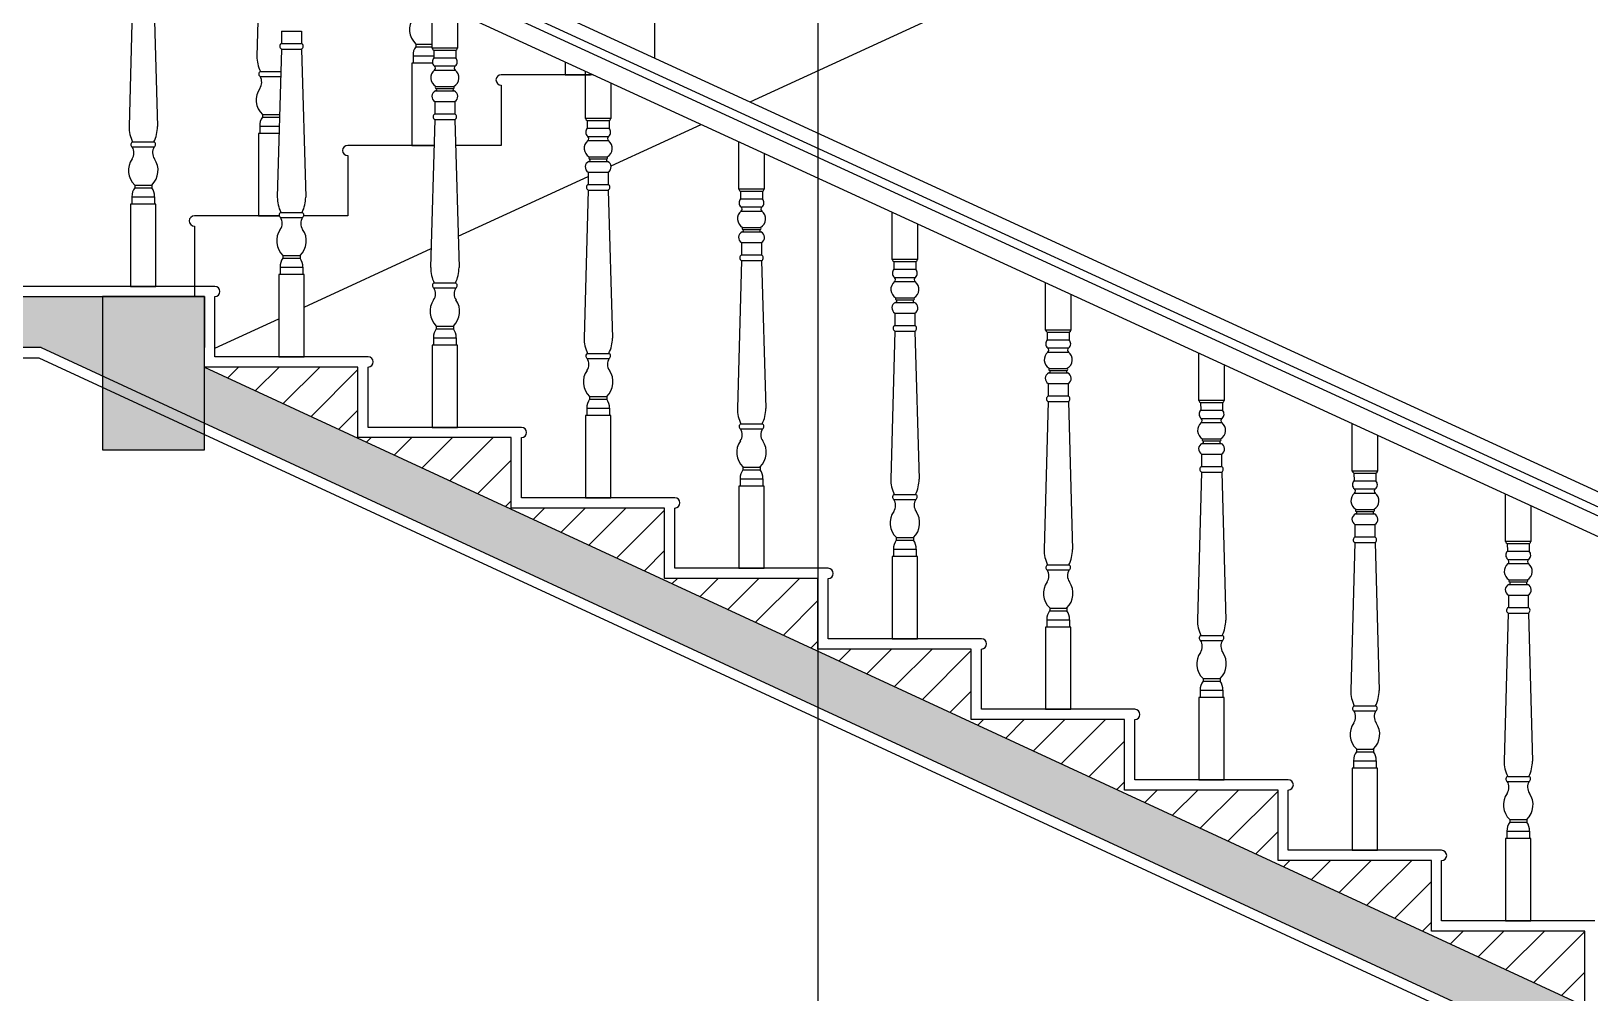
# Model space of a CAD drawing. Header units: inches. Extents: x 452443 to 881249, y 975131 to 1198310.
# Drawn here: x 748821 to 751871, y 1040953 to 1042836 of the extents above; entities that cross this region are included whole.
import ezdxf

# ---------------------------------------------------------------- set-up
doc = ezdxf.new("R2010")
doc.units = ezdxf.units.IN
doc.header["$LTSCALE"] = 3.5
doc.header["$MEASUREMENT"] = 0
doc.linetypes.add('CENTER', pattern=[2, 1.25, -0.25, 0.25, -0.25])
for name, color, linetype in [('cot', 1, 'Continuous'), ('cotnha', 1, 'Continuous'), ('hatch', 4, 'Continuous'), ('NCUAMANH', 32, 'Continuous'), ('Net thay', 140, 'Continuous'), ('Netcat', 5, 'Continuous'), ('Netthay_126', 126, 'Continuous'), ('NOI THAT', 42, 'Continuous'), ('Truc', 252, 'Continuous')]:
    doc.layers.add(name, color=color, linetype=linetype)

msp = doc.modelspace()

# ---------------------------------------------------------------- hatches: boundary and pattern name
at = {"layer": 'cot'}
h = msp.add_hatch(color=256, dxfattribs=at)
h.dxf.hatch_style = 1
h.paths.add_polyline_path([(749160.5, 1049959.4), (747660.5, 1049959.4), (747660.5, 1049859.4), (748833.7, 1049859.4), (752760.5, 1047595), (752760.5, 1047710.4), (749160.5, 1049786.4)])
h.paths.add_polyline_path([(749160.5, 1045916.4), (748253.9, 1045916.4), (748253.9, 1045816.4), (748840.6, 1045816.4), (752760.5, 1044000.2), (752760.5, 1044110.4), (749160.5, 1045778.4)])
h.paths.add_polyline_path([(748253.9, 1045916.4), (747660.5, 1045916.4), (747660.5, 1045816.4), (748253.9, 1045816.4)])
h.paths.add_polyline_path([(749160.5, 1042316.4), (748513.6, 1042316.4), (748513.6, 1042216.4), (748840.6, 1042216.4), (752760.5, 1040400.2), (752760.5, 1040401.8), (752760.5, 1040510.4), (749160.5, 1042178.4)])
h.paths.add_polyline_path([(748513.6, 1042316.4), (747660.5, 1042316.4), (747660.5, 1042216.4), (748513.6, 1042216.4)])
h.paths.add_polyline_path([(749160.5, 1038512.4), (748253.9, 1038512.4), (748253.9, 1038412.4), (748836.3, 1038412.4), (752541.5, 1036510.4), (752760.5, 1036510.4), (749160.5, 1038358.4)])
h = msp.add_hatch(color=256, dxfattribs=at)
h.dxf.hatch_style = 1
h.paths.add_polyline_path([(749160.5, 1042316.4), (748960.5, 1042316.4), (748960.5, 1042016.4), (749160.5, 1042016.4)])
at = {"layer": 'hatch'}
h = msp.add_hatch(dxfattribs=at)
h.set_pattern_fill('ANSI31', color=256, scale=450)
h.set_pattern_definition([(45, (746385.69, 1044110.4), (-39.77476, 39.77476), [])])
h.paths.add_polyline_path([(749460.5, 1042178.4), (749160.5, 1042178.4), (749458.4, 1042040.4), (749460.5, 1042040.4)], flags=17)
h.paths.add_polyline_path([(749458.4, 1042040.4), (752760.5, 1040510.4), (752760.5, 1040660.4), (752460.5, 1040660.4), (752460.5, 1040798.4), (752160.5, 1040798.4), (752160.5, 1040936.4), (751860.5, 1040936.4), (751860.5, 1041074.4), (751560.5, 1041074.4), (751560.5, 1041212.4), (751260.5, 1041212.4), (751260.5, 1041350.4), (750960.5, 1041350.4), (750960.5, 1041488.4), (750660.5, 1041488.4), (750660.5, 1041626.4), (750360.5, 1041626.4), (750360.5, 1041764.4), (750060.5, 1041764.4), (750060.5, 1041902.4), (749760.5, 1041902.4), (749760.5, 1042040.4)])

# ---------------------------------------------------------------- linework, layer by layer
at = {"layer": 'cot'}
msp.add_lwpolyline([(748960.5, 1042016.4), (749160.5, 1042016.4), (749160.5, 1042316.4), (748960.5, 1042316.4)], close=True, dxfattribs=at)
at = {"layer": 'cotnha'}
msp.add_lwpolyline([(749160.5, 1042316.4), (749160.5, 1042216.4)], dxfattribs=at)
at = {"layer": 'hatch'}
for p, q in [((752942.3, 1041401.3), (748985.1, 1043221.6)), ((752944.3, 1041418), (748990.4, 1043236.8))]:
    msp.add_line(p, q, dxfattribs=at)
at = {"layer": 'NCUAMANH'}
for p, q in [((749270, 1043049.8), (749262.8, 1042787.2)), ((749020.8, 1042938.9), (749012.8, 1042649.2)), ((749060.3, 1042938.9), (749068.3, 1042649.2)), ((749311.1, 1042836), (749350, 1042836)), ((749311.1, 1042836), (749311.1, 1042812)), ((749350, 1042836), (749350, 1042812)), ((749310.8, 1042800.9), (749302.8, 1042511.2)), ((749310.8, 1042800.9), (749350.3, 1042800.9)), ((749311.1, 1042812), (749350, 1042812)), ((749350.3, 1042800.9), (749358.3, 1042511.2)), ((749568.4, 1042787.8), (749568.4, 1042773.3)), ((749568.4, 1042787.8), (749609.1, 1042787.8)), ((749573.8, 1042810.7), (749573.8, 1042805.5)), ((749573.8, 1042810.7), (749605.7, 1042810.7)), ((749573.8, 1042805.5), (749605.7, 1042805.5)), ((749608.9, 1042798.9), (749609.2, 1042783.8)), ((749608.9, 1042798.9), (749652.1, 1042798.9)), ((749652.1, 1042798.9), (749651.9, 1042783.8)), ((749269.8, 1042757.2), (749309.6, 1042757.2)), ((749609.2, 1042783.8), (749651.9, 1042783.8)), ((749610, 1042767.8), (749651.1, 1042767.8)), ((749610.3, 1042759.6), (749650.8, 1042759.6)), ((749269, 1042747.4), (749309.3, 1042747.4)), ((749612.7, 1042727.8), (749648.3, 1042727.8)), ((749611.1, 1042698), (749650, 1042698)), ((749611.1, 1042698), (749611.1, 1042674)), ((749612.1, 1042718.9), (749648.9, 1042718.9)), ((749613.3, 1042723.8), (749647.7, 1042723.8)), ((749650, 1042698), (749650, 1042674)), ((749273.8, 1042672.7), (749273.8, 1042667.5)), ((749273.8, 1042672.7), (749307.2, 1042672.7)), ((749273.8, 1042667.5), (749307.1, 1042667.5)), ((749307.2, 1042672.7), (749307.2, 1042667.5)), ((749611.1, 1042674), (749650, 1042674)), ((749268.4, 1042649.8), (749268.4, 1042635.3)), ((749268.4, 1042649.8), (749306.6, 1042649.8)), ((749610.8, 1042662.9), (749602.8, 1042373.2)), ((749610.8, 1042662.9), (749650.3, 1042662.9)), ((749650.3, 1042662.9), (749658.3, 1042373.2)), ((749908.9, 1042660.9), (749909.2, 1042645.8)), ((749908.9, 1042660.9), (749952.1, 1042660.9)), ((749909.2, 1042645.8), (749951.9, 1042645.8)), ((749952.1, 1042660.9), (749951.9, 1042645.8)), ((749019, 1042609.4), (749062, 1042609.4)), ((749019.8, 1042619.2), (749061.3, 1042619.2)), ((749910, 1042629.8), (749951.1, 1042629.8)), ((749910.3, 1042621.6), (749950.8, 1042621.6)), ((749912.1, 1042580.9), (749948.9, 1042580.9)), ((749912.7, 1042589.8), (749948.3, 1042589.8)), ((749913.3, 1042585.8), (749947.7, 1042585.8)), ((749911.1, 1042560), (749950, 1042560)), ((749911.1, 1042560), (749911.1, 1042536)), ((749950, 1042560), (749950, 1042536)), ((749018.4, 1042511.8), (749018.4, 1042497.3)), ((749018.4, 1042511.8), (749062.7, 1042511.8)), ((749023.8, 1042534.7), (749023.8, 1042529.5)), ((749023.8, 1042534.7), (749057.2, 1042534.7)), ((749023.8, 1042529.5), (749057.2, 1042529.5)), ((749057.2, 1042534.7), (749057.2, 1042529.5)), ((749062.7, 1042511.8), (749062.7, 1042497.3)), ((749910.8, 1042524.9), (749902.8, 1042235.2)), ((749910.8, 1042524.9), (749950.3, 1042524.9)), ((749911.1, 1042536), (749950, 1042536)), ((749950.3, 1042524.9), (749958.3, 1042235.2)), ((750208.9, 1042522.9), (750209.2, 1042507.8)), ((750208.9, 1042522.9), (750252.1, 1042522.9)), ((750252.1, 1042522.9), (750251.9, 1042507.8)), ((749309.8, 1042481.2), (749351.3, 1042481.2)), ((750209.2, 1042507.8), (750251.9, 1042507.8)), ((750210, 1042491.8), (750251.1, 1042491.8)), ((750210.3, 1042483.6), (750250.8, 1042483.6)), ((749309, 1042471.4), (749352, 1042471.4)), ((750212.7, 1042451.8), (750248.3, 1042451.8)), ((750211.1, 1042422), (750250, 1042422)), ((750211.1, 1042422), (750211.1, 1042398)), ((750212.1, 1042442.9), (750248.9, 1042442.9)), ((750213.3, 1042447.8), (750247.7, 1042447.8)), ((750250, 1042422), (750250, 1042398)), ((749313.8, 1042396.7), (749313.8, 1042391.5)), ((749313.8, 1042396.7), (749347.2, 1042396.7)), ((749313.8, 1042391.5), (749347.2, 1042391.5)), ((749347.2, 1042396.7), (749347.2, 1042391.5)), ((750211.1, 1042398), (750250, 1042398)), ((749308.4, 1042373.8), (749308.4, 1042359.3)), ((749308.4, 1042373.8), (749352.7, 1042373.8)), ((749352.7, 1042373.8), (749352.7, 1042359.3)), ((750210.8, 1042386.9), (750202.8, 1042097.2)), ((750210.8, 1042386.9), (750250.3, 1042386.9)), ((750250.3, 1042386.9), (750258.3, 1042097.2)), ((750508.9, 1042384.9), (750509.2, 1042369.8)), ((750508.9, 1042384.9), (750552.1, 1042384.9)), ((750509.2, 1042369.8), (750551.9, 1042369.8)), ((750552.1, 1042384.9), (750551.9, 1042369.8)), ((749609, 1042333.4), (749652, 1042333.4)), ((749609.8, 1042343.2), (749651.3, 1042343.2)), ((750510, 1042353.8), (750551.1, 1042353.8)), ((750510.3, 1042345.6), (750550.8, 1042345.6)), ((750512.1, 1042304.9), (750548.9, 1042304.9)), ((750512.7, 1042313.8), (750548.3, 1042313.8)), ((750513.3, 1042309.8), (750547.7, 1042309.8)), ((750511.1, 1042284), (750550, 1042284)), ((750511.1, 1042284), (750511.1, 1042260)), ((750550, 1042284), (750550, 1042260)), ((749613.8, 1042258.7), (749613.8, 1042253.5)), ((749613.8, 1042258.7), (749647.2, 1042258.7)), ((749613.8, 1042253.5), (749647.2, 1042253.5)), ((749647.2, 1042258.7), (749647.2, 1042253.5)), ((750510.8, 1042248.9), (750502.8, 1041959.2)), ((750510.8, 1042248.9), (750550.3, 1042248.9)), ((750511.1, 1042260), (750550, 1042260)), ((750550.3, 1042248.9), (750558.3, 1041959.2)), ((750808.9, 1042246.9), (750809.2, 1042231.8)), ((750808.9, 1042246.9), (750852.1, 1042246.9)), ((750852.1, 1042246.9), (750851.9, 1042231.8)), ((749608.4, 1042235.8), (749608.4, 1042221.3)), ((749608.4, 1042235.8), (749652.7, 1042235.8)), ((749652.7, 1042235.8), (749652.7, 1042221.3)), ((750809.2, 1042231.8), (750851.9, 1042231.8)), ((750810, 1042215.8), (750851.1, 1042215.8)), ((750810.3, 1042207.6), (750850.8, 1042207.6)), ((749909, 1042195.4), (749952, 1042195.4)), ((749909.8, 1042205.2), (749951.3, 1042205.2)), ((750812.7, 1042175.8), (750848.3, 1042175.8)), ((750811.1, 1042146), (750850, 1042146)), ((750811.1, 1042146), (750811.1, 1042122)), ((750812.1, 1042166.9), (750848.9, 1042166.9)), ((750813.3, 1042171.8), (750847.7, 1042171.8)), ((750850, 1042146), (750850, 1042122)), ((749913.8, 1042120.7), (749913.8, 1042115.5)), ((749913.8, 1042120.7), (749947.2, 1042120.7)), ((749913.8, 1042115.5), (749947.2, 1042115.5)), ((749947.2, 1042120.7), (749947.2, 1042115.5)), ((750811.1, 1042122), (750850, 1042122)), ((749908.4, 1042097.8), (749908.4, 1042083.3)), ((749908.4, 1042097.8), (749952.7, 1042097.8)), ((749952.7, 1042097.8), (749952.7, 1042083.3)), ((750810.8, 1042110.9), (750802.8, 1041821.2)), ((750810.8, 1042110.9), (750850.3, 1042110.9)), ((750850.3, 1042110.9), (750858.3, 1041821.2)), ((751108.9, 1042108.9), (751109.2, 1042093.8)), ((751108.9, 1042108.9), (751152.1, 1042108.9)), ((751109.2, 1042093.8), (751151.9, 1042093.8)), ((751152.1, 1042108.9), (751151.9, 1042093.8)), ((750209, 1042057.4), (750252, 1042057.4)), ((750209.8, 1042067.2), (750251.3, 1042067.2)), ((751110, 1042077.8), (751151.1, 1042077.8)), ((751110.3, 1042069.6), (751150.8, 1042069.6)), ((751112.1, 1042028.9), (751148.9, 1042028.9)), ((751112.7, 1042037.8), (751148.3, 1042037.8)), ((751113.3, 1042033.8), (751147.7, 1042033.8)), ((751111.1, 1042008), (751150, 1042008)), ((751111.1, 1042008), (751111.1, 1041984)), ((751150, 1042008), (751150, 1041984)), ((750213.8, 1041982.7), (750213.8, 1041977.5)), ((750213.8, 1041982.7), (750247.2, 1041982.7)), ((750213.8, 1041977.5), (750247.2, 1041977.5)), ((750247.2, 1041982.7), (750247.2, 1041977.5)), ((751110.8, 1041972.9), (751102.8, 1041683.2)), ((751110.8, 1041972.9), (751150.3, 1041972.9)), ((751111.1, 1041984), (751150, 1041984)), ((751150.3, 1041972.9), (751158.3, 1041683.2)), ((751408.9, 1041970.9), (751409.2, 1041955.8)), ((751408.9, 1041970.9), (751452.1, 1041970.9)), ((751452.1, 1041970.9), (751451.9, 1041955.8)), ((750208.4, 1041959.8), (750208.4, 1041945.3)), ((750208.4, 1041959.8), (750252.7, 1041959.8)), ((750252.7, 1041959.8), (750252.7, 1041945.3)), ((751409.2, 1041955.8), (751451.9, 1041955.8)), ((751410, 1041939.8), (751451.1, 1041939.8)), ((751410.3, 1041931.6), (751450.8, 1041931.6)), ((750509, 1041919.4), (750552, 1041919.4)), ((750509.8, 1041929.2), (750551.3, 1041929.2)), ((751412.1, 1041890.9), (751448.9, 1041890.9)), ((751412.7, 1041899.8), (751448.3, 1041899.8)), ((751413.3, 1041895.8), (751447.7, 1041895.8)), ((750513.8, 1041844.7), (750513.8, 1041839.5)), ((750513.8, 1041844.7), (750547.2, 1041844.7)), ((750547.2, 1041844.7), (750547.2, 1041839.5)), ((751411.1, 1041870), (751450, 1041870)), ((751411.1, 1041870), (751411.1, 1041846)), ((751411.1, 1041846), (751450, 1041846)), ((751450, 1041870), (751450, 1041846)), ((750508.4, 1041821.8), (750508.4, 1041807.3)), ((750508.4, 1041821.8), (750552.7, 1041821.8)), ((750513.8, 1041839.5), (750547.2, 1041839.5)), ((750552.7, 1041821.8), (750552.7, 1041807.3)), ((751410.8, 1041834.9), (751402.8, 1041545.2)), ((751410.8, 1041834.9), (751450.3, 1041834.9)), ((751450.3, 1041834.9), (751458.3, 1041545.2)), ((751708.9, 1041832.9), (751709.2, 1041817.8)), ((751708.9, 1041832.9), (751752.1, 1041832.9)), ((751709.2, 1041817.8), (751751.9, 1041817.8)), ((751752.1, 1041832.9), (751751.9, 1041817.8)), ((750809, 1041781.4), (750852, 1041781.4)), ((750809.8, 1041791.2), (750851.3, 1041791.2)), ((751710, 1041801.8), (751751.1, 1041801.8)), ((751710.3, 1041793.6), (751750.8, 1041793.6)), ((751712.1, 1041752.9), (751748.9, 1041752.9)), ((751712.7, 1041761.8), (751748.3, 1041761.8)), ((751713.3, 1041757.8), (751747.7, 1041757.8)), ((751711.1, 1041732), (751750, 1041732)), ((751711.1, 1041732), (751711.1, 1041708)), ((751750, 1041732), (751750, 1041708)), ((750813.8, 1041706.7), (750813.8, 1041701.5)), ((750813.8, 1041706.7), (750847.2, 1041706.7)), ((750813.8, 1041701.5), (750847.2, 1041701.5)), ((750847.2, 1041706.7), (750847.2, 1041701.5)), ((751710.8, 1041696.9), (751702.8, 1041407.2)), ((751710.8, 1041696.9), (751750.3, 1041696.9)), ((751711.1, 1041708), (751750, 1041708)), ((751750.3, 1041696.9), (751758.3, 1041407.2)), ((750808.4, 1041683.8), (750808.4, 1041669.3)), ((750808.4, 1041683.8), (750852.7, 1041683.8)), ((750852.7, 1041683.8), (750852.7, 1041669.3)), ((751109, 1041643.4), (751152, 1041643.4)), ((751109.8, 1041653.2), (751151.3, 1041653.2)), ((751113.8, 1041568.7), (751113.8, 1041563.5)), ((751113.8, 1041568.7), (751147.2, 1041568.7)), ((751147.2, 1041568.7), (751147.2, 1041563.5)), ((751108.4, 1041545.8), (751108.4, 1041531.3)), ((751108.4, 1041545.8), (751152.7, 1041545.8)), ((751113.8, 1041563.5), (751147.2, 1041563.5)), ((751152.7, 1041545.8), (751152.7, 1041531.3)), ((751409, 1041505.4), (751452, 1041505.4)), ((751409.8, 1041515.2), (751451.3, 1041515.2)), ((751413.8, 1041430.7), (751413.8, 1041425.5)), ((751413.8, 1041430.7), (751447.2, 1041430.7)), ((751413.8, 1041425.5), (751447.2, 1041425.5)), ((751447.2, 1041430.7), (751447.2, 1041425.5)), ((751408.4, 1041407.8), (751408.4, 1041393.3)), ((751408.4, 1041407.8), (751452.7, 1041407.8)), ((751452.7, 1041407.8), (751452.7, 1041393.3)), ((751709, 1041367.4), (751752, 1041367.4)), ((751709.8, 1041377.2), (751751.3, 1041377.2)), ((751713.8, 1041292.7), (751713.8, 1041287.5)), ((751713.8, 1041292.7), (751747.2, 1041292.7)), ((751747.2, 1041292.7), (751747.2, 1041287.5)), ((751708.4, 1041269.8), (751708.4, 1041255.3)), ((751708.4, 1041269.8), (751752.7, 1041269.8)), ((751713.8, 1041287.5), (751747.2, 1041287.5)), ((751752.7, 1041269.8), (751752.7, 1041255.3))]:
    msp.add_line(p, q, dxfattribs=at)
for points in [[(749655.3, 1042872.6), (749655.3, 1042802.8), (749605.7, 1042802.8), (749605.7, 1042895.4)], [(749606.5, 1042773.3), (749565.7, 1042773.3), (749565.7, 1042612.4), (749609.4, 1042612.4)], [(749865.7, 1042775.8), (749865.7, 1042750.4), (749915.3, 1042750.4), (749915.3, 1042753)], [(749955.3, 1042734.6), (749955.3, 1042664.8), (749905.7, 1042664.8), (749905.7, 1042757.4)], [(749306.2, 1042635.3), (749265.7, 1042635.3), (749265.7, 1042474.4), (749306.6, 1042474.4)], [(750255.3, 1042596.6), (750255.3, 1042526.8), (750205.7, 1042526.8), (750205.7, 1042619.4)], [(750555.3, 1042458.6), (750555.3, 1042388.8), (750505.7, 1042388.8), (750505.7, 1042481.4)], [(750855.3, 1042320.6), (750855.3, 1042250.8), (750805.7, 1042250.8), (750805.7, 1042343.4)], [(751155.3, 1042182.6), (751155.3, 1042112.8), (751105.7, 1042112.8), (751105.7, 1042205.4)], [(751455.3, 1042044.6), (751455.3, 1041974.8), (751405.7, 1041974.8), (751405.7, 1042067.4)], [(751755.3, 1041906.6), (751755.3, 1041836.8), (751705.7, 1041836.8), (751705.7, 1041929.4)]]:
    msp.add_lwpolyline(points, dxfattribs=at)
for points in [[(749015.7, 1042336.4), (749065.3, 1042336.4), (749065.3, 1042497.3), (749015.7, 1042497.3)], [(749305.7, 1042198.4), (749355.3, 1042198.4), (749355.3, 1042359.3), (749305.7, 1042359.3)], [(749605.7, 1042060.4), (749655.3, 1042060.4), (749655.3, 1042221.3), (749605.7, 1042221.3)], [(749905.7, 1041922.4), (749955.3, 1041922.4), (749955.3, 1042083.3), (749905.7, 1042083.3)], [(750205.7, 1041784.4), (750255.3, 1041784.4), (750255.3, 1041945.3), (750205.7, 1041945.3)], [(750505.7, 1041646.4), (750555.3, 1041646.4), (750555.3, 1041807.3), (750505.7, 1041807.3)], [(750805.7, 1041508.4), (750855.3, 1041508.4), (750855.3, 1041669.3), (750805.7, 1041669.3)], [(751105.7, 1041370.4), (751155.3, 1041370.4), (751155.3, 1041531.3), (751105.7, 1041531.3)], [(751405.7, 1041232.4), (751455.3, 1041232.4), (751455.3, 1041393.3), (751405.7, 1041393.3)], [(751705.7, 1041094.4), (751755.3, 1041094.4), (751755.3, 1041255.3), (751705.7, 1041255.3)]]:
    msp.add_lwpolyline(points, close=True, dxfattribs=at)
for centre, radius, start, end in [((749600.7, 1042839.3), 39.2, 144.8495, 226.7128), ((749327.1, 1042786.4), 64.3, 179.302, 206.9975), ((749313.9, 1042806.3), 6.3, 116.5028, 240.5745), ((749347.2, 1042806.3), 6.3, 299.4255, 63.4972), ((749595.9, 1042789), 27.6, 143.3108, 182.3777), ((749610.6, 1042803.5), 4.97, 188.9365, 249.7631), ((749650.4, 1042803.5), 4.97, 290.2369, 351.0635), ((749271.8, 1042752.1), 5.5, 112.1627, 239.3134), ((749622.3, 1042744.6), 19.2, 128.5717, 240.3294), ((749617.1, 1042776.2), 11, 136.2147, 229.5812), ((749607.1, 1042763.6), 5.12, 308.7531, 55.4978), ((749638.8, 1042744.6), 19.2, 299.6706, 51.4283), ((749654, 1042763.6), 5.12, 124.5022, 231.2469), ((749643.9, 1042776.2), 11, 310.4188, 43.7853), ((749250.6, 1042735.9), 21.7, 326.1075, 31.8431), ((749614.4, 1042726), 2.5, 132.8165, 242.9565), ((749646.6, 1042726), 2.5, 297.0435, 47.1835), ((749300.7, 1042701.3), 39.2, 144.8495, 226.7128), ((749616.9, 1042708.2), 11.7, 113.9711, 240.3321), ((749612.1, 1042721.5), 2.59, 270.3754, 61.9725), ((749649, 1042721.5), 2.59, 118.0275, 269.6246), ((749644.2, 1042708.2), 11.7, 299.6679, 66.0289), ((749295.9, 1042651), 27.6, 143.3108, 182.3777), ((749613.9, 1042668.3), 6.3, 116.5028, 240.5745), ((749647.2, 1042668.3), 6.3, 299.4255, 63.4972), ((749910.6, 1042665.5), 4.97, 188.9365, 249.7631), ((749950.4, 1042665.5), 4.97, 290.2369, 351.0635), ((749077.1, 1042648.4), 64.3, 179.302, 206.9975), ((749004, 1042648.4), 64.3, 333.0025, 0.698), ((749917.1, 1042638.2), 11, 136.2147, 229.5812), ((749943.9, 1042638.2), 11, 310.4188, 43.7853), ((749021.8, 1042614.1), 5.5, 112.1627, 239.3134), ((749000.6, 1042597.9), 21.7, 326.1075, 31.8431), ((749080.4, 1042597.9), 21.7, 148.1569, 213.8925), ((749059.2, 1042614.1), 5.5, 300.6866, 67.8373), ((749922.3, 1042606.6), 19.2, 128.5717, 240.3294), ((749907.1, 1042625.6), 5.12, 308.7531, 55.4978), ((749938.8, 1042606.6), 19.2, 299.6706, 51.4283), ((749954, 1042625.6), 5.12, 124.5022, 231.2469), ((749050.7, 1042563.3), 39.2, 144.8495, 226.7128), ((749030.3, 1042563.3), 39.2, 313.2872, 35.1505), ((749916.9, 1042570.2), 11.7, 113.9711, 240.3321), ((749914.4, 1042588), 2.5, 132.8165, 242.9565), ((749912.1, 1042583.5), 2.59, 270.3754, 61.9725), ((749949, 1042583.5), 2.59, 118.0275, 269.6246), ((749946.6, 1042588), 2.5, 297.0435, 47.1835), ((749944.2, 1042570.2), 11.7, 299.6679, 66.0289), ((749045.9, 1042513), 27.6, 143.3108, 182.3777), ((749035.1, 1042513), 27.6, 357.6223, 36.6892), ((749367.1, 1042510.4), 64.3, 179.302, 206.9975), ((749294, 1042510.4), 64.3, 333.0025, 0.698), ((749913.9, 1042530.3), 6.3, 116.5028, 240.5745), ((749947.2, 1042530.3), 6.3, 299.4255, 63.4972), ((750210.6, 1042527.5), 4.97, 188.9365, 249.7631), ((750250.4, 1042527.5), 4.97, 290.2369, 351.0635), ((749311.8, 1042476.1), 5.5, 112.1627, 239.3134), ((749349.2, 1042476.1), 5.5, 300.6866, 67.8373), ((750222.3, 1042468.6), 19.2, 128.5717, 240.3294), ((750217.1, 1042500.2), 11, 136.2147, 229.5812), ((750207.1, 1042487.6), 5.12, 308.7531, 55.4978), ((750238.8, 1042468.6), 19.2, 299.6706, 51.4283), ((750254, 1042487.6), 5.12, 124.5022, 231.2469), ((750243.9, 1042500.2), 11, 310.4188, 43.7853), ((749290.6, 1042459.9), 21.7, 326.1075, 31.8431), ((749370.4, 1042459.9), 21.7, 148.1569, 213.8925), ((750214.4, 1042450), 2.5, 132.8165, 242.9565), ((750246.6, 1042450), 2.5, 297.0435, 47.1835), ((749340.7, 1042425.3), 39.2, 144.8495, 226.7128), ((749320.3, 1042425.3), 39.2, 313.2872, 35.1505), ((750216.9, 1042432.2), 11.7, 113.9711, 240.3321), ((750212.1, 1042445.5), 2.59, 270.3754, 61.9725), ((750249, 1042445.5), 2.59, 118.0275, 269.6246), ((750244.2, 1042432.2), 11.7, 299.6679, 66.0289), ((749335.9, 1042375), 27.6, 143.3108, 182.3777), ((749325.1, 1042375), 27.6, 357.6223, 36.6892), ((750213.9, 1042392.3), 6.3, 116.5028, 240.5745), ((750247.2, 1042392.3), 6.3, 299.4255, 63.4972), ((750510.6, 1042389.5), 4.97, 188.9365, 249.7631), ((750550.4, 1042389.5), 4.97, 290.2369, 351.0635), ((749667.1, 1042372.4), 64.3, 179.302, 206.9975), ((749594, 1042372.4), 64.3, 333.0025, 0.698), ((750517.1, 1042362.2), 11, 136.2147, 229.5812), ((750543.9, 1042362.2), 11, 310.4188, 43.7853), ((749611.8, 1042338.1), 5.5, 112.1627, 239.3134), ((749590.6, 1042321.9), 21.7, 326.1075, 31.8431), ((749670.4, 1042321.9), 21.7, 148.1569, 213.8925), ((749649.2, 1042338.1), 5.5, 300.6866, 67.8373), ((750522.3, 1042330.6), 19.2, 128.5717, 240.3294), ((750507.1, 1042349.6), 5.12, 308.7531, 55.4978), ((750538.8, 1042330.6), 19.2, 299.6706, 51.4283), ((750554, 1042349.6), 5.12, 124.5022, 231.2469), ((749640.7, 1042287.3), 39.2, 144.8495, 226.7128), ((749620.3, 1042287.3), 39.2, 313.2872, 35.1505), ((750516.9, 1042294.2), 11.7, 113.9711, 240.3321), ((750514.4, 1042312), 2.5, 132.8165, 242.9565), ((750512.1, 1042307.5), 2.59, 270.3754, 61.9725), ((750549, 1042307.5), 2.59, 118.0275, 269.6246), ((750546.6, 1042312), 2.5, 297.0435, 47.1835), ((750544.2, 1042294.2), 11.7, 299.6679, 66.0289), ((749635.9, 1042237), 27.6, 143.3108, 182.3777), ((749625.1, 1042237), 27.6, 357.6223, 36.6892), ((750513.9, 1042254.3), 6.3, 116.5028, 240.5745), ((750547.2, 1042254.3), 6.3, 299.4255, 63.4972), ((750810.6, 1042251.5), 4.97, 188.9365, 249.7631), ((750850.4, 1042251.5), 4.97, 290.2369, 351.0635), ((749967.1, 1042234.4), 64.3, 179.302, 206.9975), ((749894, 1042234.4), 64.3, 333.0025, 0.698), ((750822.3, 1042192.6), 19.2, 128.5717, 240.3294), ((750817.1, 1042224.2), 11, 136.2147, 229.5812), ((750807.1, 1042211.6), 5.12, 308.7531, 55.4978), ((750838.8, 1042192.6), 19.2, 299.6706, 51.4283), ((750854, 1042211.6), 5.12, 124.5022, 231.2469), ((750843.9, 1042224.2), 11, 310.4188, 43.7853), ((749911.8, 1042200.1), 5.5, 112.1627, 239.3134), ((749890.6, 1042183.9), 21.7, 326.1075, 31.8431), ((749970.4, 1042183.9), 21.7, 148.1569, 213.8925), ((749949.2, 1042200.1), 5.5, 300.6866, 67.8373), ((750814.4, 1042174), 2.5, 132.8165, 242.9565), ((750846.6, 1042174), 2.5, 297.0435, 47.1835), ((749940.7, 1042149.3), 39.2, 144.8495, 226.7128), ((749920.3, 1042149.3), 39.2, 313.2872, 35.1505), ((750816.9, 1042156.2), 11.7, 113.9711, 240.3321), ((750812.1, 1042169.5), 2.59, 270.3754, 61.9725), ((750849, 1042169.5), 2.59, 118.0275, 269.6246), ((750844.2, 1042156.2), 11.7, 299.6679, 66.0289), ((749935.9, 1042099), 27.6, 143.3108, 182.3777), ((749925.1, 1042099), 27.6, 357.6223, 36.6892), ((750813.9, 1042116.3), 6.3, 116.5028, 240.5745), ((750847.2, 1042116.3), 6.3, 299.4255, 63.4972), ((750267.1, 1042096.4), 64.3, 179.302, 206.9975), ((750194, 1042096.4), 64.3, 333.0025, 0.698), ((751110.6, 1042113.5), 4.97, 188.9365, 249.7631), ((751117.1, 1042086.2), 11, 136.2147, 229.5812), ((751143.9, 1042086.2), 11, 310.4188, 43.7853), ((751150.4, 1042113.5), 4.97, 290.2369, 351.0635), ((750211.8, 1042062.1), 5.5, 112.1627, 239.3134), ((750190.6, 1042045.9), 21.7, 326.1075, 31.8431), ((750270.4, 1042045.9), 21.7, 148.1569, 213.8925), ((750249.2, 1042062.1), 5.5, 300.6866, 67.8373), ((751122.3, 1042054.6), 19.2, 128.5717, 240.3294), ((751107.1, 1042073.6), 5.12, 308.7531, 55.4978), ((751138.8, 1042054.6), 19.2, 299.6706, 51.4283), ((751154, 1042073.6), 5.12, 124.5022, 231.2469), ((750240.7, 1042011.3), 39.2, 144.8495, 226.7128), ((750220.3, 1042011.3), 39.2, 313.2872, 35.1505), ((751116.9, 1042018.2), 11.7, 113.9711, 240.3321), ((751114.4, 1042036), 2.5, 132.8165, 242.9565), ((751112.1, 1042031.5), 2.59, 270.3754, 61.9725), ((751149, 1042031.5), 2.59, 118.0275, 269.6246), ((751146.6, 1042036), 2.5, 297.0435, 47.1835), ((751144.2, 1042018.2), 11.7, 299.6679, 66.0289), ((750235.9, 1041961), 27.6, 143.3108, 182.3777), ((750225.1, 1041961), 27.6, 357.6223, 36.6892), ((751113.9, 1041978.3), 6.3, 116.5028, 240.5745), ((751147.2, 1041978.3), 6.3, 299.4255, 63.4972), ((751410.6, 1041975.5), 4.97, 188.9365, 249.7631), ((751450.4, 1041975.5), 4.97, 290.2369, 351.0635), ((750567.1, 1041958.4), 64.3, 179.302, 206.9975), ((750494, 1041958.4), 64.3, 333.0025, 0.698), ((751422.3, 1041916.6), 19.2, 128.5717, 240.3294), ((751417.1, 1041948.2), 11, 136.2147, 229.5812), ((751407.1, 1041935.6), 5.12, 308.7531, 55.4978), ((751438.8, 1041916.6), 19.2, 299.6706, 51.4283), ((751454, 1041935.6), 5.12, 124.5022, 231.2469), ((751443.9, 1041948.2), 11, 310.4188, 43.7853), ((750511.8, 1041924.1), 5.5, 112.1627, 239.3134), ((750490.6, 1041907.9), 21.7, 326.1075, 31.8431), ((750570.4, 1041907.9), 21.7, 148.1569, 213.8925), ((750549.2, 1041924.1), 5.5, 300.6866, 67.8373), ((750540.7, 1041873.3), 39.2, 144.8495, 226.7128), ((750520.3, 1041873.3), 39.2, 313.2872, 35.1505), ((751416.9, 1041880.2), 11.7, 113.9711, 240.3321), ((751414.4, 1041898), 2.5, 132.8165, 242.9565), ((751412.1, 1041893.5), 2.59, 270.3754, 61.9725), ((751449, 1041893.5), 2.59, 118.0275, 269.6246), ((751446.6, 1041898), 2.5, 297.0435, 47.1835), ((751444.2, 1041880.2), 11.7, 299.6679, 66.0289), ((751413.9, 1041840.3), 6.3, 116.5028, 240.5745), ((751447.2, 1041840.3), 6.3, 299.4255, 63.4972), ((750535.9, 1041823), 27.6, 143.3108, 182.3777), ((750525.1, 1041823), 27.6, 357.6223, 36.6892), ((750867.1, 1041820.4), 64.3, 179.302, 206.9975), ((750794, 1041820.4), 64.3, 333.0025, 0.698), ((751710.6, 1041837.5), 4.97, 188.9365, 249.7631), ((751717.1, 1041810.2), 11, 136.2147, 229.5812), ((751743.9, 1041810.2), 11, 310.4188, 43.7853), ((751750.4, 1041837.5), 4.97, 290.2369, 351.0635), ((750811.8, 1041786.1), 5.5, 112.1627, 239.3134), ((750790.6, 1041769.9), 21.7, 326.1075, 31.8431), ((750870.4, 1041769.9), 21.7, 148.1569, 213.8925), ((750849.2, 1041786.1), 5.5, 300.6866, 67.8373), ((751722.3, 1041778.6), 19.2, 128.5717, 240.3294), ((751707.1, 1041797.6), 5.12, 308.7531, 55.4978), ((751738.8, 1041778.6), 19.2, 299.6706, 51.4283), ((751754, 1041797.6), 5.12, 124.5022, 231.2469), ((750840.7, 1041735.3), 39.2, 144.8495, 226.7128), ((750820.3, 1041735.3), 39.2, 313.2872, 35.1505), ((751716.9, 1041742.2), 11.7, 113.9711, 240.3321), ((751714.4, 1041760), 2.5, 132.8165, 242.9565), ((751712.1, 1041755.5), 2.59, 270.3754, 61.9725), ((751749, 1041755.5), 2.59, 118.0275, 269.6246), ((751746.6, 1041760), 2.5, 297.0435, 47.1835), ((751744.2, 1041742.2), 11.7, 299.6679, 66.0289), ((750835.9, 1041685), 27.6, 143.3108, 182.3777), ((750825.1, 1041685), 27.6, 357.6223, 36.6892), ((751713.9, 1041702.3), 6.3, 116.5028, 240.5745), ((751747.2, 1041702.3), 6.3, 299.4255, 63.4972), ((751167.1, 1041682.4), 64.3, 179.302, 206.9975), ((751094, 1041682.4), 64.3, 333.0025, 0.698), ((751111.8, 1041648.1), 5.5, 112.1627, 239.3134), ((751090.6, 1041631.9), 21.7, 326.1075, 31.8431), ((751170.4, 1041631.9), 21.7, 148.1569, 213.8925), ((751149.2, 1041648.1), 5.5, 300.6866, 67.8373), ((751140.7, 1041597.3), 39.2, 144.8495, 226.7128), ((751120.3, 1041597.3), 39.2, 313.2872, 35.1505), ((751135.9, 1041547), 27.6, 143.3108, 182.3777), ((751125.1, 1041547), 27.6, 357.6223, 36.6892), ((751467.1, 1041544.4), 64.3, 179.302, 206.9975), ((751394, 1041544.4), 64.3, 333.0025, 0.698), ((751411.8, 1041510.1), 5.5, 112.1627, 239.3134), ((751390.6, 1041493.9), 21.7, 326.1075, 31.8431), ((751470.4, 1041493.9), 21.7, 148.1569, 213.8925), ((751449.2, 1041510.1), 5.5, 300.6866, 67.8373), ((751440.7, 1041459.3), 39.2, 144.8495, 226.7128), ((751420.3, 1041459.3), 39.2, 313.2872, 35.1505), ((751435.9, 1041409), 27.6, 143.3108, 182.3777), ((751425.1, 1041409), 27.6, 357.6223, 36.6892), ((751767.1, 1041406.4), 64.3, 179.302, 206.9975), ((751694, 1041406.4), 64.3, 333.0025, 0.698), ((751711.8, 1041372.1), 5.5, 112.1627, 239.3134), ((751690.6, 1041355.9), 21.7, 326.1075, 31.8431), ((751770.4, 1041355.9), 21.7, 148.1569, 213.8925), ((751749.2, 1041372.1), 5.5, 300.6866, 67.8373), ((751740.7, 1041321.3), 39.2, 144.8495, 226.7128), ((751720.3, 1041321.3), 39.2, 313.2872, 35.1505), ((751735.9, 1041271), 27.6, 143.3108, 182.3777), ((751725.1, 1041271), 27.6, 357.6223, 36.6892)]:
    msp.add_arc(centre, radius, start, end, dxfattribs=at)
at = {"layer": 'Net thay'}
msp.add_line((752918.2, 1041371.7), (749013.5, 1043167.8), dxfattribs=at)
msp.add_lwpolyline([(752651.6, 1041234.8), (752917.2, 1041371.2, 0.625626), (752915.3, 1041461.1), (749010.5, 1043257.3)], format="xyb", dxfattribs=at)
at = {"layer": 'Netcat'}
msp.add_line((748840.6, 1042216.4), (747660.5, 1042216.4), dxfattribs=at)
for points in [[(747660.5, 1042316.4), (749160.5, 1042316.4)], [(748840.6, 1042216.4), (752760.5, 1040400.2), (752760.5, 1040210.4), (752960.5, 1040210.4), (752960.5, 1040410.4)], [(749160.5, 1042178.4), (752760.5, 1040510.4), (753376.1, 1040510.4)]]:
    msp.add_lwpolyline(points, dxfattribs=at)
at = {"layer": 'Netthay_126'}
for points in [[(750227.8, 1042697.3), (752740.5, 1043853.1)], [(750040.5, 1042868.4), (750040.5, 1042783.5)], [(749740.5, 1042730.4), (749740.5, 1042612.4), (749651.7, 1042612.4)], [(749920.9, 1042750.4), (749740.5, 1042750.4)], [(749955.7, 1042572.1), (750132.1, 1042653.3)], [(749609.4, 1042612.4), (749440.5, 1042612.4)], [(749440.5, 1042592.4), (749440.5, 1042474.4), (749354.4, 1042474.4)], [(749656.6, 1042434.5), (749911.1, 1042551.6)], [(749306.6, 1042474.4), (749140.5, 1042474.4)], [(749140.5, 1042454.4), (749140.5, 1042316.4)], [(749355.3, 1042295.9), (749603.8, 1042410.2)], [(751860.5, 1040936.4), (751860.5, 1041074.4), (751560.5, 1041074.4), (751560.5, 1041074.4), (751560.5, 1041212.4), (751260.5, 1041212.4), (751260.5, 1041350.4), (750960.5, 1041350.4), (750960.5, 1041488.4), (750660.5, 1041488.4), (750660.5, 1041626.4), (750360.5, 1041626.4), (750360.5, 1041764.4), (750060.5, 1041764.4), (750060.5, 1041902.4), (749760.5, 1041902.4), (749760.5, 1042040.4), (749460.5, 1042040.4), (749460.5, 1042178.4), (749160.5, 1042178.4), (749160.5, 1042316.4)], [(749180.5, 1042215.5), (749305.7, 1042273.1)]]:
    msp.add_lwpolyline(points, dxfattribs=at)
for centre in [(749740.5, 1042740.4), (749440.5, 1042602.4), (749140.5, 1042464.4)]:
    msp.add_arc(centre, 10, 90, 270, dxfattribs=at)
at = {"layer": 'NOI THAT'}
for points in [[(749180.5, 1042336.4), (747560.5, 1042336.4)], [(749480.5, 1042198.4), (749180.5, 1042198.4), (749180.5, 1042316.4)], [(747460.5, 1041996.4), (747680.5, 1041996.4), (747680.5, 1042196.4), (748836.2, 1042196.4), (752740.5, 1040388.6), (752740.5, 1040190.4), (752980.5, 1040190.4), (752980.5, 1040390.4), (753376.1, 1040390.4)], [(749780.5, 1042060.4), (749480.5, 1042060.4), (749480.5, 1042178.4)], [(750080.5, 1041922.4), (749780.5, 1041922.4), (749780.5, 1042040.4)], [(750380.5, 1041784.4), (750080.5, 1041784.4), (750080.5, 1041902.4)], [(750680.5, 1041646.4), (750380.5, 1041646.4), (750380.5, 1041764.4)], [(750980.5, 1041508.4), (750680.5, 1041508.4), (750680.5, 1041626.4)], [(751280.5, 1041370.4), (750980.5, 1041370.4), (750980.5, 1041488.4)], [(751580.5, 1041232.4), (751280.5, 1041232.4), (751280.5, 1041350.4)], [(751880.5, 1041094.4), (751580.5, 1041094.4), (751580.5, 1041212.4)]]:
    msp.add_lwpolyline(points, dxfattribs=at)
for centre in [(749180.5, 1042326.4), (749480.5, 1042188.4), (749780.5, 1042050.4), (750080.5, 1041912.4), (750380.5, 1041774.4), (750680.5, 1041636.4), (750980.5, 1041498.4), (751280.5, 1041360.4), (751580.5, 1041222.4)]:
    msp.add_arc(centre, 10, 270, 90, dxfattribs=at)
at = {"layer": 'Truc', "linetype": 'CENTER', "ltscale": 600}
msp.add_lwpolyline([(750360.5, 1055566.8), (750360.5, 1032254.2)], dxfattribs=at)

doc.saveas('drawing.dxf')
